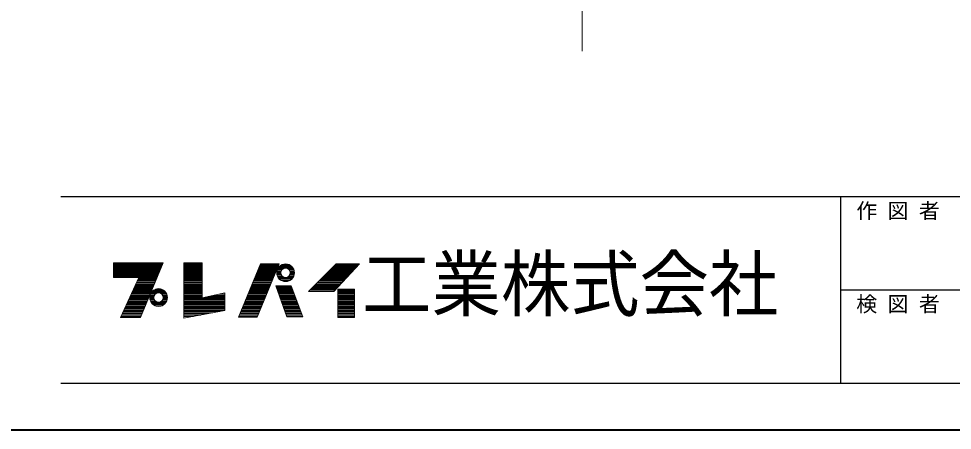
# Model space of a CAD drawing. Units: millimetres at full size, sheet at 1:15; details may follow other scales. Extents: x -3137 to 2938, y -2236 to 1979.
# Drawn here: x -161 to 1183, y -2236 to -1644 of the extents above; entities that cross this region are included whole.
import ezdxf
from ezdxf.enums import TextEntityAlignment as Align

# ---------------------------------------------------------------- set-up
doc = ezdxf.new("R2010")
doc.units = ezdxf.units.MM
doc.header["$LTSCALE"] = 15
doc.linetypes.add('CHAIN1', pattern=[8, 5, -1, 1, -1])
doc.layers.add('0-0_ﾚｲﾔ1', color=4, linetype='Continuous', lineweight=9)
doc.styles.add('ＭＳ ゴシック', font='')
doc.styles.get('ＭＳ ゴシック').set_extended_font_data('MS Gothic')

msp = doc.modelspace()

# ---------------------------------------------------------------- linework, layer by layer
at = {"layer": '0-0_ﾚｲﾔ1', "linetype": 'CHAIN1'}
msp.add_line((650.14, -775.57), (650.14, -1693.57), dxfattribs=at)
at = {"layer": '0-0_ﾚｲﾔ1', "color": 6, "lineweight": 25}
for p, q in [((2870.14, -1900.21), (-99.86, -1900.21)), ((1021.93, -2168.07), (1021.93, -1900.21)), ((2870.14, -2034.14), (1021.93, -2034.14)), ((2870.14, -2168.07), (-99.86, -2168.07))]:
    msp.add_line(p, q, dxfattribs=at)
at = {"layer": '0-0_ﾚｲﾔ1', "color": 7, "lineweight": 18}
for p, q in [((-24.22, -1995.87), (46.9, -1995.87)), ((-24.22, -1996.5), (46.64, -1996.5)), ((-24.22, -1997.44), (46.25, -1997.44)), ((-24.22, -1998.39), (45.86, -1998.39)), ((-24.22, -1999.33), (45.46, -1999.33)), ((-24.22, -2000.59), (44.94, -2000.59)), ((14.84, -2073.36), (47.29, -1994.92)), ((77.21, -1994.61), (77.21, -2074.3)), ((103.36, -1994.61), (77.21, -1994.61)), ((77.21, -1995.87), (103.36, -1995.87)), ((77.21, -1996.5), (103.36, -1996.5)), ((77.21, -1997.44), (103.36, -1997.44)), ((77.21, -1998.39), (103.36, -1998.39)), ((77.21, -1999.33), (103.36, -1999.33)), ((77.21, -2000.59), (103.36, -2000.59)), ((187.15, -1996.18), (155.65, -2072.73)), ((182.42, -2072.73), (214.24, -1996.18)), ((185.33, -2000.59), (212.41, -2000.59)), ((185.85, -1999.33), (212.93, -1999.33)), ((186.24, -1998.39), (213.29, -1998.39)), ((186.63, -1997.44), (213.72, -1997.44)), ((187.15, -1996.18), (214.24, -1996.18)), ((214.17, -2000.28), (232.58, -2000.28)), ((215.99, -1998.7), (230.76, -1998.7)), ((218.2, -1997.44), (228.54, -1997.44)), ((291.73, -2000.59), (325.43, -2000.59)), ((292.67, -2035.87), (329.53, -1996.18)), ((292.99, -1999.33), (326.6, -1999.33)), ((293.93, -1998.39), (327.48, -1998.39)), ((294.88, -1997.44), (328.36, -1997.44)), ((44.55, -2001.54), (-24.22, -2001.54)), ((-24.22, -2002.48), (44.16, -2002.48)), ((-24.22, -2003.43), (43.77, -2003.43)), ((-24.22, -2004.37), (43.38, -2004.37)), ((-24.22, -2005.32), (42.99, -2005.32)), ((-24.22, -2005.95), (42.73, -2005.95)), ((-24.22, -2007.21), (42.21, -2007.21)), ((-24.22, -2008.15), (41.82, -2008.15)), ((-24.22, -2009.1), (41.43, -2009.1)), ((-24.22, -2010.04), (41.03, -2010.04)), ((-24.22, -2010.99), (40.64, -2010.99)), ((-24.22, -2011.93), (40.25, -2011.93)), ((-24.22, -2012.88), (39.86, -2012.88)), ((-24.22, -2013.82), (39.47, -2013.82)), ((77.21, -2001.54), (103.36, -2001.54)), ((77.21, -2002.48), (103.36, -2002.48)), ((77.21, -2003.43), (103.36, -2003.43)), ((77.21, -2004.37), (103.36, -2004.37)), ((77.21, -2005.32), (103.36, -2005.32)), ((77.21, -2005.95), (103.36, -2005.95)), ((77.21, -2007.21), (103.36, -2007.21)), ((77.21, -2008.15), (103.36, -2008.15)), ((77.21, -2009.1), (103.36, -2009.1)), ((77.21, -2010.04), (103.36, -2010.04)), ((77.21, -2010.99), (103.36, -2010.99)), ((77.21, -2011.93), (103.36, -2011.93)), ((77.21, -2012.88), (103.36, -2012.88)), ((77.21, -2013.82), (103.36, -2013.82)), ((179.89, -2013.82), (206.91, -2013.82)), ((180.28, -2012.88), (207.3, -2012.88)), ((180.67, -2011.93), (207.69, -2011.93)), ((181.06, -2010.99), (208.09, -2010.99)), ((181.48, -2010.04), (208.48, -2010.04)), ((181.83, -2009.1), (208.87, -2009.1)), ((182.22, -2008.15), (209.26, -2008.15)), ((182.61, -2007.21), (209.66, -2007.21)), ((183.13, -2005.95), (210.18, -2005.95)), ((183.39, -2005.32), (210.44, -2005.32)), ((183.78, -2004.37), (210.84, -2004.37)), ((184.17, -2003.43), (211.23, -2003.43)), ((184.56, -2002.48), (211.62, -2002.48)), ((184.95, -2001.54), (212.01, -2001.54)), ((210.62, -2009.1), (216.62, -2009.1)), ((210.69, -2007.84), (216.74, -2007.84)), ((210.72, -2010.67), (216.81, -2010.67)), ((210.94, -2006.26), (217.25, -2006.26)), ((211.02, -2012.25), (217.4, -2012.25)), ((211.53, -2004.37), (218.55, -2004.37)), ((211.53, -2013.82), (218.55, -2013.82)), ((212.12, -2003.11), (220.25, -2003.11)), ((213.11, -2001.54), (233.64, -2001.54)), ((234.63, -2003.11), (226.5, -2003.11)), ((235.22, -2004.37), (228.19, -2004.37)), ((235.22, -2013.82), (228.19, -2013.82)), ((235.73, -2012.25), (229.34, -2012.25)), ((235.81, -2006.26), (229.5, -2006.26)), ((236.03, -2010.67), (229.94, -2010.67)), ((236.06, -2007.84), (230.01, -2007.84)), ((230.12, -2009.1), (236.12, -2009.1)), ((278.5, -2013.82), (313.15, -2013.82)), ((279.44, -2012.88), (314.03, -2012.88)), ((280.39, -2011.93), (314.9, -2011.93)), ((281.33, -2010.99), (315.78, -2010.99)), ((282.28, -2010.04), (316.66, -2010.04)), ((283.22, -2009.1), (317.54, -2009.1)), ((284.17, -2008.15), (318.5, -2008.15)), ((285.11, -2007.21), (319.29, -2007.21)), ((286.37, -2005.95), (320.46, -2005.95)), ((287, -2005.32), (321.05, -2005.32)), ((287.95, -2004.37), (321.92, -2004.37)), ((288.89, -2003.43), (322.8, -2003.43)), ((289.84, -2002.48), (323.68, -2002.48)), ((290.78, -2001.54), (324.56, -2001.54)), ((-24.22, -2014.77), (39.08, -2014.77)), ((12.32, -2016.03), (-24.22, -2016.03)), ((-14.14, -2073.36), (12.32, -2016.03)), ((34, -2027.05), (7.24, -2027.05)), ((34.52, -2025.79), (7.91, -2025.79)), ((8.54, -2024.22), (35.17, -2024.22)), ((35.69, -2022.96), (9.13, -2022.96)), ((36.34, -2021.38), (9.85, -2021.38)), ((36.73, -2020.44), (10.29, -2020.44)), ((37.26, -2019.18), (10.87, -2019.18)), ((37.65, -2018.23), (11.31, -2018.23)), ((38.17, -2016.97), (11.89, -2016.97)), ((38.56, -2016.03), (12.32, -2016.03)), ((77.21, -2014.77), (103.36, -2014.77)), ((77.21, -2016.03), (103.36, -2016.03)), ((77.21, -2016.97), (103.36, -2016.97)), ((77.21, -2018.23), (103.36, -2018.23)), ((77.21, -2019.18), (103.36, -2019.18)), ((77.21, -2020.44), (103.36, -2020.44)), ((77.21, -2021.38), (103.36, -2021.38)), ((77.21, -2022.96), (103.36, -2022.96)), ((77.21, -2024.22), (103.36, -2024.22)), ((77.21, -2025.79), (103.36, -2025.79)), ((77.21, -2027.05), (103.36, -2027.05)), ((174.45, -2027.05), (201.41, -2027.05)), ((174.96, -2025.79), (201.93, -2025.79)), ((175.61, -2024.22), (202.59, -2024.22)), ((176.13, -2022.96), (203.11, -2022.96)), ((176.78, -2021.38), (203.77, -2021.38)), ((177.17, -2020.44), (204.16, -2020.44)), ((177.69, -2019.18), (204.68, -2019.18)), ((178.08, -2018.23), (205.07, -2018.23)), ((178.59, -2016.97), (205.6, -2016.97)), ((178.98, -2016.03), (205.99, -2016.03)), ((179.5, -2014.77), (206.51, -2014.77)), ((212.29, -2015.4), (220.95, -2015.4)), ((213.35, -2016.97), (233.4, -2016.97)), ((214.48, -2018.23), (232.27, -2018.23)), ((216.97, -2020.12), (229.78, -2020.12)), ((219.96, -2021.38), (226.79, -2021.38)), ((234.46, -2015.4), (225.8, -2015.4)), ((247.94, -2072.41), (231.56, -2028)), ((265.27, -2027.05), (300.86, -2027.05)), ((266.53, -2025.79), (302.03, -2025.79)), ((268.1, -2024.22), (303.5, -2024.22)), ((269.36, -2022.96), (304.67, -2022.96)), ((270.94, -2021.38), (306.13, -2021.38)), ((271.88, -2020.44), (307.01, -2020.44)), ((273.14, -2019.18), (308.18, -2019.18)), ((274.09, -2018.23), (309.05, -2018.23)), ((275.35, -2016.97), (310.22, -2016.97)), ((276.29, -2016.03), (311.1, -2016.03)), ((277.55, -2014.77), (312.27, -2014.77)), ((28.66, -2039.97), (1.27, -2039.97)), ((29.31, -2038.39), (2, -2038.39)), ((29.83, -2037.13), (2.58, -2037.13)), ((30.48, -2035.56), (3.31, -2035.56)), ((3.89, -2034.3), (31, -2034.3)), ((31.65, -2032.72), (4.62, -2032.72)), ((32.3, -2031.15), (5.35, -2031.15)), ((32.83, -2029.89), (5.93, -2029.89)), ((6.65, -2028.31), (33.48, -2028.31)), ((28.83, -2039.97), (35.85, -2039.97)), ((29.59, -2038.39), (38.25, -2038.39)), ((30.41, -2037.13), (50.94, -2037.13)), ((31.78, -2035.56), (49.57, -2035.56)), ((33.29, -2034.3), (48.06, -2034.3)), ((36.28, -2032.72), (45.07, -2032.72)), ((51.76, -2038.39), (43.1, -2038.39)), ((52.52, -2039.97), (45.49, -2039.97)), ((77.21, -2028.31), (103.36, -2028.31)), ((77.21, -2029.89), (103.36, -2029.89)), ((77.21, -2031.15), (103.36, -2031.15)), ((77.21, -2032.72), (103.36, -2032.72)), ((77.21, -2034.3), (103.36, -2034.3)), ((77.21, -2035.56), (103.36, -2035.56)), ((77.21, -2037.13), (103.36, -2037.13)), ((77.21, -2038.39), (103.36, -2038.39)), ((77.21, -2039.97), (103.36, -2039.97)), ((135.8, -2039.97), (127.34, -2039.97)), ((169.13, -2039.97), (196.04, -2039.97)), ((169.78, -2038.39), (196.7, -2038.39)), ((170.3, -2037.13), (197.22, -2037.13)), ((170.95, -2035.56), (197.87, -2035.56)), ((171.46, -2034.3), (198.4, -2034.3)), ((172.11, -2032.72), (199.05, -2032.72)), ((172.76, -2031.15), (199.71, -2031.15)), ((173.29, -2029.89), (200.23, -2029.89)), ((173.92, -2028.31), (200.88, -2028.31)), ((209.62, -2028.31), (231.68, -2028.31)), ((210.17, -2029.89), (232.26, -2029.89)), ((210.61, -2031.15), (232.73, -2031.15)), ((211.16, -2032.72), (233.31, -2032.72)), ((211.7, -2034.3), (233.89, -2034.3)), ((212.14, -2035.56), (234.35, -2035.56)), ((212.69, -2037.13), (234.93, -2037.13)), ((213.13, -2038.39), (235.4, -2038.39)), ((213.67, -2039.97), (235.98, -2039.97)), ((256.45, -2035.87), (292.67, -2035.87)), ((258.02, -2034.3), (294.14, -2034.3)), ((259.6, -2032.72), (295.6, -2032.72)), ((261.17, -2031.15), (297.06, -2031.15)), ((262.43, -2029.89), (298.23, -2029.89)), ((264.01, -2028.31), (299.69, -2028.31)), ((298.34, -2034.3), (322.28, -2034.3)), ((298.34, -2035.56), (322.28, -2035.56)), ((298.34, -2037.13), (322.28, -2037.13)), ((298.34, -2038.39), (322.28, -2038.39)), ((298.34, -2039.97), (322.28, -2039.97)), ((22.92, -2053.83), (-5.12, -2053.83)), ((23.44, -2052.57), (-4.54, -2052.57)), ((24.1, -2050.99), (-3.81, -2050.99)), ((24.75, -2049.42), (-3.09, -2049.42)), ((25.53, -2047.53), (-2.17, -2047.53)), ((26.05, -2046.27), (-1.63, -2046.27)), ((26.7, -2044.69), (-0.91, -2044.69)), ((-0.32, -2043.43), (27.22, -2043.43)), ((27.87, -2041.86), (0.4, -2041.86)), ((27.92, -2044.69), (33.92, -2044.69)), ((27.99, -2043.43), (34.04, -2043.43)), ((28.02, -2046.27), (34.11, -2046.27)), ((28.24, -2041.86), (34.55, -2041.86)), ((28.24, -2047.53), (34.55, -2047.53)), ((28.83, -2049.42), (35.85, -2049.42)), ((29.59, -2050.99), (38.25, -2050.99)), ((30.65, -2052.57), (50.7, -2052.57)), ((31.78, -2053.83), (49.57, -2053.83)), ((51.76, -2050.99), (43.1, -2050.99)), ((52.52, -2049.42), (45.49, -2049.42)), ((53.11, -2041.86), (46.8, -2041.86)), ((53.11, -2047.53), (46.8, -2047.53)), ((53.33, -2046.27), (47.24, -2046.27)), ((53.36, -2043.43), (47.31, -2043.43)), ((47.42, -2044.69), (53.42, -2044.69)), ((77.21, -2041.86), (103.36, -2041.86)), ((77.21, -2043.43), (103.36, -2043.43)), ((77.21, -2044.69), (103.36, -2044.69)), ((77.21, -2046.27), (135.8, -2046.27)), ((77.21, -2047.53), (135.8, -2047.53)), ((77.21, -2049.42), (135.8, -2049.42)), ((77.21, -2050.99), (135.8, -2050.99)), ((77.21, -2052.57), (135.8, -2052.57)), ((77.21, -2053.83), (135.8, -2053.83)), ((135.8, -2044.69), (106.18, -2044.69)), ((135.8, -2043.43), (111.82, -2043.43)), ((135.8, -2041.86), (118.88, -2041.86)), ((163.43, -2053.83), (190.28, -2053.83)), ((163.95, -2052.57), (190.8, -2052.57)), ((164.59, -2050.99), (191.46, -2050.99)), ((165.24, -2049.42), (192.11, -2049.42)), ((166.02, -2047.53), (192.9, -2047.53)), ((166.54, -2046.27), (193.42, -2046.27)), ((167.19, -2044.69), (194.08, -2044.69)), ((167.7, -2043.43), (194.6, -2043.43)), ((168.35, -2041.86), (195.25, -2041.86)), ((214.33, -2041.86), (236.68, -2041.86)), ((214.88, -2043.43), (237.26, -2043.43)), ((215.32, -2044.69), (237.72, -2044.69)), ((215.86, -2046.27), (238.3, -2046.27)), ((216.3, -2047.53), (238.77, -2047.53)), ((216.96, -2049.42), (239.46, -2049.42)), ((217.51, -2050.99), (240.04, -2050.99)), ((218.02, -2052.57), (240.63, -2052.57)), ((218.49, -2053.83), (241.09, -2053.83)), ((298.34, -2041.86), (322.28, -2041.86)), ((298.34, -2043.43), (322.28, -2043.43)), ((298.34, -2044.69), (322.28, -2044.69)), ((298.34, -2046.27), (322.28, -2046.27)), ((298.34, -2047.53), (322.28, -2047.53)), ((298.34, -2049.42), (322.28, -2049.42)), ((298.34, -2050.99), (322.28, -2050.99)), ((298.34, -2052.57), (322.28, -2052.57)), ((298.34, -2053.83), (322.28, -2053.83)), ((16.93, -2068.32), (-11.81, -2068.32)), ((17.58, -2066.74), (-11.08, -2066.74)), ((18.36, -2064.85), (-10.21, -2064.85)), ((19.01, -2063.28), (-9.48, -2063.28)), ((19.8, -2061.39), (-8.61, -2061.39)), ((20.32, -2060.13), (-8.03, -2060.13)), ((20.97, -2058.55), (-7.3, -2058.55)), ((21.62, -2056.98), (-6.58, -2056.98)), ((22.27, -2055.4), (-5.85, -2055.4)), ((33.76, -2055.4), (47.59, -2055.4)), ((37.26, -2056.98), (44.09, -2056.98)), ((77.21, -2055.4), (135.8, -2055.4)), ((77.21, -2056.98), (135.8, -2056.98)), ((77.21, -2058.55), (135.8, -2058.55)), ((77.21, -2060.13), (135.8, -2060.13)), ((77.21, -2061.39), (135.8, -2061.39)), ((77.21, -2063.28), (135.8, -2063.28)), ((77.21, -2064.85), (128.91, -2064.85)), ((77.21, -2066.74), (118.57, -2066.74)), ((77.21, -2068.32), (109.96, -2068.32)), ((157.46, -2068.32), (184.26, -2068.32)), ((158.11, -2066.74), (184.91, -2066.74)), ((158.89, -2064.85), (185.7, -2064.85)), ((159.54, -2063.28), (186.35, -2063.28)), ((160.32, -2061.39), (187.14, -2061.39)), ((160.83, -2060.13), (187.66, -2060.13)), ((161.48, -2058.55), (188.32, -2058.55)), ((162.13, -2056.98), (188.97, -2056.98)), ((162.78, -2055.4), (189.63, -2055.4)), ((219.04, -2055.4), (241.67, -2055.4)), ((219.59, -2056.98), (242.25, -2056.98)), ((220.13, -2058.55), (242.83, -2058.55)), ((220.68, -2060.13), (243.41, -2060.13)), ((221.12, -2061.39), (243.88, -2061.39)), ((221.77, -2063.28), (244.58, -2063.28)), ((222.43, -2064.85), (245.16, -2064.85)), ((222.98, -2066.74), (245.85, -2066.74)), ((223.53, -2068.32), (246.43, -2068.32)), ((298.34, -2055.4), (322.28, -2055.4)), ((298.34, -2056.98), (322.28, -2056.98)), ((298.34, -2058.55), (322.28, -2058.55)), ((298.34, -2060.13), (322.28, -2060.13)), ((298.34, -2061.39), (322.28, -2061.39)), ((298.34, -2063.28), (322.28, -2063.28)), ((298.34, -2064.85), (322.28, -2064.85)), ((298.34, -2066.74), (322.28, -2066.74)), ((298.34, -2068.32), (322.28, -2068.32)), ((-14.14, -2073.36), (14.84, -2073.36)), ((15.5, -2071.78), (-13.41, -2071.78)), ((16.28, -2069.89), (-12.54, -2069.89)), ((77.21, -2069.89), (101.34, -2069.89)), ((77.21, -2071.78), (91, -2071.78)), ((182.42, -2072.73), (155.65, -2072.73)), ((156.04, -2071.78), (182.82, -2071.78)), ((156.82, -2069.89), (183.6, -2069.89)), ((224.07, -2069.89), (247.01, -2069.89)), ((224.73, -2071.78), (247.71, -2071.78)), ((224.95, -2072.41), (247.94, -2072.41)), ((298.34, -2069.89), (322.28, -2069.89)), ((298.34, -2071.78), (322.28, -2071.78))]:
    msp.add_line(p, q, dxfattribs=at)
at = {"layer": '0-0_ﾚｲﾔ1', "color": 1, "lineweight": 40}
msp.add_line((2937.64, -2235.57), (-3137.36, -2235.57), dxfattribs=at)
at = {"layer": '0-0_ﾚｲﾔ1', "color": 7, "lineweight": 18}
for points in [[(-24.22, -2016.03), (-24.22, -1994.92), (47.29, -1994.92)], [(77.21, -2074.3), (135.8, -2063.59), (135.8, -2038.08), (103.36, -2045.32), (103.36, -1994.61)], [(256.45, -2035.87), (296.14, -1996.18), (329.53, -1996.18)], [(224.95, -2072.41), (209.51, -2028), (231.56, -2028)]]:
    msp.add_lwpolyline(points, dxfattribs=at)
msp.add_lwpolyline([(298.34, -2032.72), (298.34, -2073.36), (322.28, -2073.36), (322.28, -2032.72)], close=True, dxfattribs=at)
for centre, radius in [((223.37, -2009.1), 12.75), ((223.37, -2009.1), 6.75), ((40.67, -2044.69), 12.75), ((40.67, -2044.69), 6.75)]:
    msp.add_circle(centre, radius, dxfattribs=at)

# ---------------------------------------------------------------- texts
at = {"layer": '0-0_ﾚｲﾔ1', "color": 7, "style": 'ＭＳ ゴシック'}
for s, p in [('作 図 者', (1044.43, -1937.71)), ('検 図 者', (1044.43, -2071.64))]:
    msp.add_text(s, height=21.99, dxfattribs=at).set_placement(p, align=Align.BOTTOM_LEFT)
at = {"layer": '0-0_ﾚｲﾔ1', "color": 7, "style": 'ＭＳ ゴシック', "width": 0.95}
msp.add_text('工業株式会社', height=76.98, dxfattribs=at).set_placement((333.53, -2086.64), align=Align.BOTTOM_LEFT)

doc.saveas('drawing.dxf')
